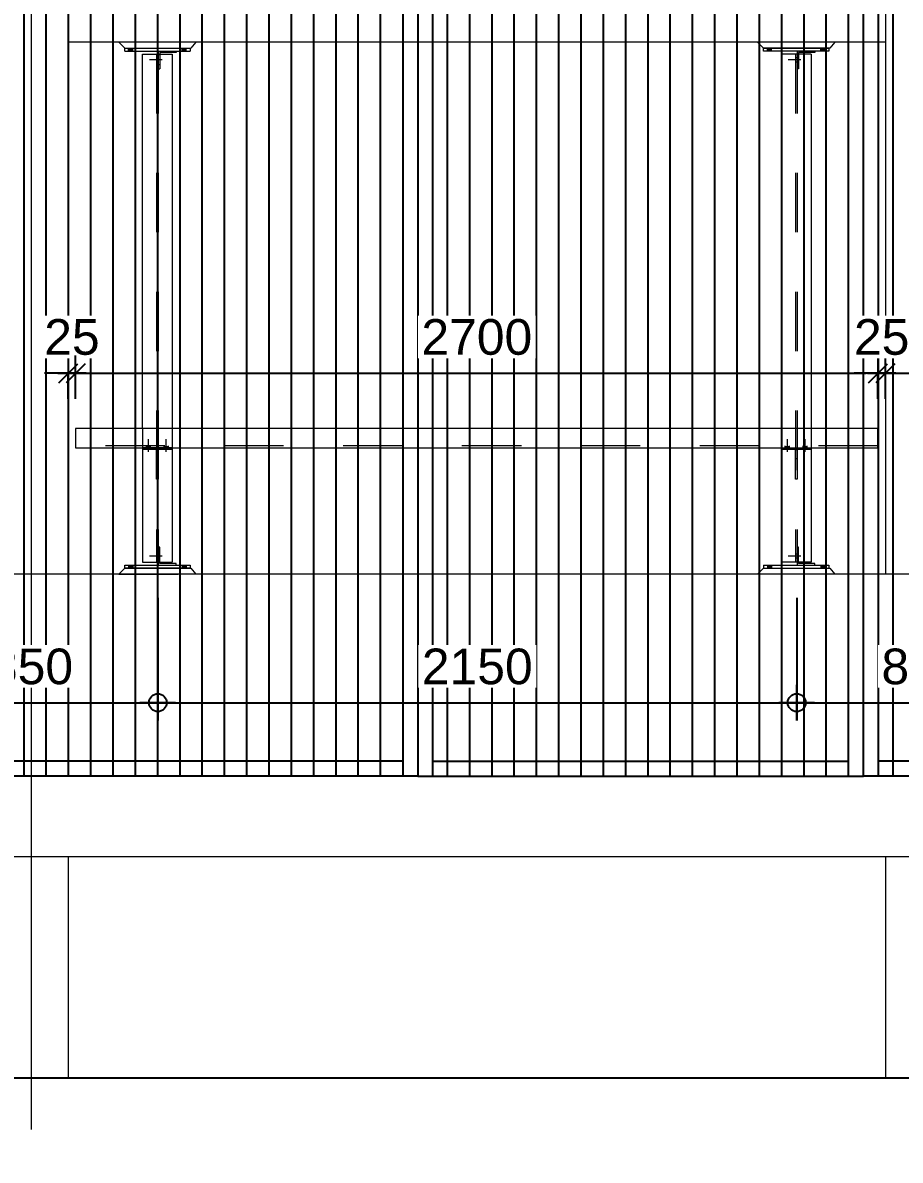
# Model space of a CAD drawing. Header units: millimetres. Extents: x 663313 to 1226001, y 1431724 to 1620898.
# Drawn here: x 663583.725 to 663586.678, y 1524733.905 to 1524737.733 of the extents above; entities that cross this region are included whole.
import ezdxf

# ---------------------------------------------------------------- set-up
doc = ezdxf.new("R2010")
doc.units = ezdxf.units.MM
for name, pattern in [('Grid Line', [22.225, 12.7, -3.175, 3.175, -3.175]), ('XKITLINE00', [0]), ('XKITLINE02', [4, 2, -2])]:
    doc.linetypes.add(name, pattern=pattern)
doc.layers.get('Defpoints').update_dxf_attribs({"color": 140})
doc.layers.add('000 - 0_HIDE_OBJ_FRAMING_DEF_SUB', color=1, linetype='Continuous', plot=False)
for name, color, linetype in [('000 - D I M', 1, 'Continuous'), ('DIM', 1, 'Continuous'), ('VPORT', 250, 'Continuous')]:
    doc.layers.add(name, color=color, linetype=linetype)
for name, color, linetype, lineweight in [('A-GENM', 29, 'Continuous', 9), ('Bolt', 7, 'Continuous', 0), ('Part', 2, 'Continuous', 0), ('S-GRID', 1, 'Continuous', 9)]:
    doc.layers.add(name, color=color, linetype=linetype, lineweight=lineweight)
doc.styles.add('Arial', font='arial.ttf')
doc.dimstyles.new('Dim - 40 - Cen', dxfattribs={"dimscale": 0.04, "dimtxt": 3, "dimasz": 1, "dimexe": 0, "dimexo": 2.5, "dimgap": 1.5, "dimtad": 1, "dimdec": 0, "dimlfac": 1000, "dimzin": 1, "dimdsep": 46, "dimtxsty": 'Arial', "dimblk": 'CEN1', "dimcen": 0.09, "dimclrd": 1, "dimclre": 49, "dimclrt": 3, "dimadec": 0, "dimazin": 0, "dimtfac": 1, "dimtdec": 0, "dimtix": 1, "dimtofl": 0, "dimtmove": 2, "dimatfit": 3, "dimfxl": 1, "dimtfill": 1, "dimtfillclr": 256, "dimtolj": 1, "dimtzin": 0, "dimarcsym": 0})
doc.dimstyles.new('Dim - 40 - End', dxfattribs={"dimscale": 0.04, "dimtxt": 3, "dimasz": 1, "dimexe": 0, "dimexo": 2.5, "dimgap": 1.5, "dimtad": 1, "dimdec": 0, "dimlfac": 1000, "dimzin": 1, "dimdsep": 46, "dimtxsty": 'Arial', "dimblk": 'END', "dimcen": 0.09, "dimclrd": 1, "dimclre": 49, "dimclrt": 3, "dimadec": 0, "dimazin": 0, "dimtfac": 1, "dimtdec": 0, "dimtix": 1, "dimtofl": 0, "dimtmove": 2, "dimatfit": 3, "dimfxl": 1, "dimtfill": 1, "dimtfillclr": 256, "dimtolj": 1, "dimtzin": 0, "dimarcsym": 0})

# ---------------------------------------------------------------- blocks, each defined once
blk = doc.blocks.new('*A2523568')
at = {"layer": 'Part', "linetype": 'XKITLINE00', "lineweight": 0}
for p, q in [((350.729499, 90.984542), (350.729499, 90.334542)), ((377.729499, 90.984542), (350.729499, 90.984542)), ((377.729499, 90.334542), (377.729499, 90.984542)), ((350.729499, 90.334542), (377.729499, 90.334542))]:
    blk.add_line(p, q, dxfattribs=at)
at = {"layer": 'Part', "linetype": 'XKITLINE02', "lineweight": 0}
blk.add_line((377.729499, 90.394542), (350.729499, 90.394542), dxfattribs=at)
blk = doc.blocks.new('*A2524569')
at = {"layer": 'Part', "linetype": 'XKITLINE00', "lineweight": 0}
for p, q in [((352.979501, 90.984542), (352.979501, 103.584542)), ((352.979501, 103.584542), (353.979501, 103.584542)), ((353.979501, 103.584542), (353.979501, 90.984542)), ((352.979501, 90.274542), (352.979501, 86.484542)), ((353.979501, 90.274542), (353.979501, 86.484542)), ((352.979501, 86.484542), (353.979501, 86.484542))]:
    blk.add_line(p, q, dxfattribs=at)
at = {"layer": 'Part', "linetype": 'XKITLINE02', "lineweight": 0}
for p, q in [((353.449501, 103.584542), (353.449501, 86.484542)), ((353.509501, 103.584542), (353.509501, 86.484542)), ((352.979501, 90.984542), (352.979501, 90.274542)), ((353.979501, 90.984542), (353.979501, 90.274542))]:
    blk.add_line(p, q, dxfattribs=at)
blk = doc.blocks.new('*A2525570')
at = {"layer": 'Part', "linetype": 'XKITLINE00', "lineweight": 0}
for p, q in [((374.479501, 103.584542), (374.479501, 90.984542)), ((375.479501, 103.584542), (374.479501, 103.584542)), ((375.479501, 103.584542), (375.479501, 90.984542)), ((374.479501, 90.274542), (374.479501, 86.484542)), ((375.479501, 90.274542), (375.479501, 86.484542)), ((375.479501, 86.484542), (374.479501, 86.484542))]:
    blk.add_line(p, q, dxfattribs=at)
at = {"layer": 'Part', "linetype": 'XKITLINE02', "lineweight": 0}
for p, q in [((374.949501, 103.584542), (374.949501, 86.484542)), ((375.009501, 103.584542), (375.009501, 86.484542)), ((374.479501, 90.984542), (374.479501, 90.274542)), ((375.479501, 90.984542), (375.479501, 90.274542))]:
    blk.add_line(p, q, dxfattribs=at)
blk = doc.blocks.new('*A2937734')
at = {"layer": 'Bolt'}
for points in [[(352.65, 86.385), (352.65, 86.285), (352.51, 86.285), (352.51, 86.385)], [(354.45, 86.385), (354.45, 86.285), (354.31, 86.285), (354.31, 86.385)]]:
    blk.add_hatch(color=256, dxfattribs=at).paths.add_polyline_path(points, flags=17)
at = {"layer": 'Bolt', "linetype": 'XKITLINE00', "lineweight": 0}
for p, q in [((352.51, 86.385), (352.51, 86.285)), ((352.58, 86.385), (352.58, 86.285)), ((352.65, 86.385), (352.65, 86.285)), ((354.31, 86.385), (354.31, 86.285)), ((354.38, 86.385), (354.38, 86.285)), ((354.45, 86.385), (354.45, 86.285))]:
    blk.add_line(p, q, dxfattribs=at)
blk = doc.blocks.new('*A2938735')
at = {"layer": 'Bolt', "linetype": 'XKITLINE02', "lineweight": 0}
for p, q in [((353.638701, 86.684542), (353.209501, 86.684542)), ((353.509501, 86.754542), (353.449501, 86.754542)), ((353.509501, 86.614542), (353.449501, 86.614542)), ((353.559501, 86.854542), (353.509501, 86.854542)), ((353.559501, 86.514542), (353.509501, 86.514542))]:
    blk.add_line(p, q, dxfattribs=at)
blk = doc.blocks.new('*A2939736')
at = {"layer": 'Part', "linetype": 'XKITLINE00', "lineweight": 0}
for p, q in [((352.179501, 86.084542), (352.379501, 86.284542)), ((352.379501, 86.284542), (354.609501, 86.284542)), ((354.609501, 86.284542), (354.779501, 86.084542))]:
    blk.add_line(p, q, dxfattribs=at)
at = {"layer": 'Part', "linetype": 'XKITLINE02', "lineweight": 0}
blk.add_line((352.179501, 86.084542), (354.779501, 86.084542), dxfattribs=at)
blk = doc.blocks.new('*A2940737')
at = {"layer": 'Part', "linetype": 'XKITLINE02', "lineweight": 0}
for p, q in [((353.559501, 86.984542), (353.509501, 86.984542)), ((353.509501, 86.984542), (353.509501, 86.484542)), ((353.559501, 86.484542), (353.559501, 86.984542)), ((353.509501, 86.384542), (354.109501, 86.384542))]:
    blk.add_line(p, q, dxfattribs=at)
at = {"layer": 'Part', "linetype": 'XKITLINE00', "lineweight": 0}
for p, q in [((353.509501, 86.484542), (353.509501, 86.384542)), ((353.559501, 86.434542), (353.559501, 86.484542)), ((354.109501, 86.434542), (353.559501, 86.434542)), ((354.109501, 86.384542), (354.109501, 86.434542))]:
    blk.add_line(p, q, dxfattribs=at)
blk = doc.blocks.new('*A2941738')
at = {"layer": 'Part', "linetype": 'XKITLINE00', "lineweight": 0}
for p, q in [((352.379501, 86.384542), (354.579501, 86.384542)), ((352.379501, 86.284542), (352.379501, 86.384542)), ((354.579501, 86.284542), (352.379501, 86.284542)), ((354.579501, 86.384542), (354.579501, 86.284542))]:
    blk.add_line(p, q, dxfattribs=at)
blk = doc.blocks.new('*A2950747')
at = {"layer": 'Part', "linetype": 'XKITLINE00', "lineweight": 0}
for p, q in [((353.449501, 90.274542), (353.509501, 90.274542)), ((353.449501, 89.274542), (353.449501, 90.274542)), ((353.449501, 89.974542), (353.509501, 89.974542)), ((353.509501, 90.274542), (353.509501, 89.274542)), ((353.509501, 89.274542), (353.449501, 89.274542))]:
    blk.add_line(p, q, dxfattribs=at)
blk = doc.blocks.new('*A2951748')
at = {"layer": 'Part', "linetype": 'XKITLINE00', "lineweight": 0}
for p, q in [((352.979501, 90.334542), (352.979501, 90.274542)), ((353.979501, 90.274542), (352.979501, 90.274542)), ((353.979501, 90.334542), (353.979501, 90.274542))]:
    blk.add_line(p, q, dxfattribs=at)
at = {"layer": 'Part', "linetype": 'XKITLINE02', "lineweight": 0}
blk.add_line((353.979501, 90.334542), (352.979501, 90.334542), dxfattribs=at)
blk = doc.blocks.new('*A2952749')
at = {"layer": 'Bolt'}
for points in [[(353.11, 90.335), (353.11, 90.395), (353.25, 90.395), (353.25, 90.335)], [(353.71, 90.335), (353.71, 90.395), (353.85, 90.395), (353.85, 90.335)], [(353.11, 90.275), (353.11, 90.335), (353.25, 90.335), (353.25, 90.275)], [(353.71, 90.275), (353.71, 90.335), (353.85, 90.335), (353.85, 90.275)]]:
    blk.add_hatch(color=256, dxfattribs=at).paths.add_polyline_path(points, flags=17)
at = {"layer": 'Bolt', "linetype": 'XKITLINE00', "lineweight": 0}
for p, q in [((353.11, 90.335), (353.11, 90.395)), ((353.18, 90.195), (353.18, 90.625)), ((353.25, 90.335), (353.25, 90.395)), ((353.71, 90.335), (353.71, 90.395)), ((353.78, 90.195), (353.78, 90.625)), ((353.85, 90.335), (353.85, 90.395)), ((353.11, 90.275), (353.11, 90.335)), ((353.25, 90.275), (353.25, 90.335)), ((353.71, 90.275), (353.71, 90.335)), ((353.85, 90.275), (353.85, 90.335))]:
    blk.add_line(p, q, dxfattribs=at)
blk = doc.blocks.new('*A3085831')
at = {"layer": 'Bolt'}
for points in [[(352.65, 103.785), (352.65, 103.685), (352.51, 103.685), (352.51, 103.785)], [(354.45, 103.785), (354.45, 103.685), (354.31, 103.685), (354.31, 103.785)]]:
    blk.add_hatch(color=256, dxfattribs=at).paths.add_polyline_path(points, flags=17)
at = {"layer": 'Bolt', "linetype": 'XKITLINE00', "lineweight": 0}
for p, q in [((352.51, 103.685), (352.51, 103.785)), ((352.58, 103.685), (352.58, 103.785)), ((352.65, 103.685), (352.65, 103.785)), ((354.31, 103.685), (354.31, 103.785)), ((354.38, 103.685), (354.38, 103.785)), ((354.45, 103.685), (354.45, 103.785))]:
    blk.add_line(p, q, dxfattribs=at)
blk = doc.blocks.new('*A3086832')
at = {"layer": 'Bolt', "linetype": 'XKITLINE02', "lineweight": 0}
for p, q in [((353.638701, 103.384542), (353.209501, 103.384542)), ((353.509501, 103.454542), (353.449501, 103.454542)), ((353.559501, 103.554542), (353.509501, 103.554542)), ((353.509501, 103.314542), (353.449501, 103.314542)), ((353.559501, 103.214542), (353.509501, 103.214542))]:
    blk.add_line(p, q, dxfattribs=at)
blk = doc.blocks.new('*A3087833')
at = {"layer": 'Part', "linetype": 'XKITLINE00', "lineweight": 0}
for p, q in [((353.509501, 103.684542), (353.509501, 103.584542)), ((354.109501, 103.634542), (353.559501, 103.634542)), ((353.559501, 103.634542), (353.559501, 103.584542)), ((354.109501, 103.684542), (354.109501, 103.634542))]:
    blk.add_line(p, q, dxfattribs=at)
at = {"layer": 'Part', "linetype": 'XKITLINE02', "lineweight": 0}
for p, q in [((353.509501, 103.684542), (354.109501, 103.684542)), ((353.509501, 103.584542), (353.509501, 103.084542)), ((353.559501, 103.584542), (353.559501, 103.084542)), ((353.509501, 103.084542), (353.559501, 103.084542))]:
    blk.add_line(p, q, dxfattribs=at)
blk = doc.blocks.new('*A3088834')
at = {"layer": 'Part', "linetype": 'XKITLINE00', "lineweight": 0}
for p, q in [((352.179501, 103.984542), (352.379501, 103.784542)), ((352.379501, 103.784542), (354.609501, 103.784542)), ((354.779501, 103.984542), (354.609501, 103.784542))]:
    blk.add_line(p, q, dxfattribs=at)
at = {"layer": 'Part', "linetype": 'XKITLINE02', "lineweight": 0}
blk.add_line((354.779501, 103.984542), (352.179501, 103.984542), dxfattribs=at)
blk = doc.blocks.new('*A3089835')
at = {"layer": 'Part', "linetype": 'XKITLINE00', "lineweight": 0}
for p, q in [((352.379501, 103.684542), (352.379501, 103.784542)), ((352.379501, 103.784542), (354.579501, 103.784542)), ((354.579501, 103.784542), (354.579501, 103.684542)), ((352.379501, 103.684542), (354.579501, 103.684542))]:
    blk.add_line(p, q, dxfattribs=at)
blk = doc.blocks.new('*A3138862')
at = {"layer": 'Bolt'}
for points in [[(374.15, 86.385), (374.15, 86.285), (374.01, 86.285), (374.01, 86.385)], [(375.95, 86.385), (375.95, 86.285), (375.81, 86.285), (375.81, 86.385)]]:
    blk.add_hatch(color=256, dxfattribs=at).paths.add_polyline_path(points, flags=17)
at = {"layer": 'Bolt', "linetype": 'XKITLINE00', "lineweight": 0}
for p, q in [((374.01, 86.385), (374.01, 86.285)), ((374.08, 86.385), (374.08, 86.285)), ((374.15, 86.385), (374.15, 86.285)), ((375.81, 86.385), (375.81, 86.285)), ((375.88, 86.385), (375.88, 86.285)), ((375.95, 86.385), (375.95, 86.285))]:
    blk.add_line(p, q, dxfattribs=at)
blk = doc.blocks.new('*A3139863')
at = {"layer": 'Bolt', "linetype": 'XKITLINE02', "lineweight": 0}
for p, q in [((375.138701, 86.684542), (374.709501, 86.684542)), ((375.009501, 86.754542), (374.949501, 86.754542)), ((375.009501, 86.614542), (374.949501, 86.614542)), ((375.059501, 86.854542), (375.009501, 86.854542)), ((375.059501, 86.514542), (375.009501, 86.514542))]:
    blk.add_line(p, q, dxfattribs=at)
blk = doc.blocks.new('*A3140864')
at = {"layer": 'Part', "linetype": 'XKITLINE00', "lineweight": 0}
for p, q in [((373.679501, 86.084542), (373.879501, 86.284542)), ((373.879501, 86.284542), (376.109501, 86.284542)), ((376.109501, 86.284542), (376.279501, 86.084542))]:
    blk.add_line(p, q, dxfattribs=at)
at = {"layer": 'Part', "linetype": 'XKITLINE02', "lineweight": 0}
blk.add_line((376.279501, 86.084542), (373.679501, 86.084542), dxfattribs=at)
blk = doc.blocks.new('*A3141865')
at = {"layer": 'Part', "linetype": 'XKITLINE02', "lineweight": 0}
for p, q in [((375.059501, 86.984542), (375.009501, 86.984542)), ((375.009501, 86.984542), (375.009501, 86.484542)), ((375.059501, 86.484542), (375.059501, 86.984542)), ((375.009501, 86.384542), (375.609501, 86.384542))]:
    blk.add_line(p, q, dxfattribs=at)
at = {"layer": 'Part', "linetype": 'XKITLINE00', "lineweight": 0}
for p, q in [((375.009501, 86.484542), (375.009501, 86.384542)), ((375.059501, 86.484542), (375.059501, 86.434542)), ((375.609501, 86.434542), (375.059501, 86.434542)), ((375.609501, 86.384542), (375.609501, 86.434542))]:
    blk.add_line(p, q, dxfattribs=at)
blk = doc.blocks.new('*A3142866')
at = {"layer": 'Part', "linetype": 'XKITLINE00', "lineweight": 0}
for p, q in [((373.879501, 86.384542), (376.079501, 86.384542)), ((373.879501, 86.384542), (373.879501, 86.284542)), ((373.879501, 86.284542), (376.079501, 86.284542)), ((376.079501, 86.384542), (376.079501, 86.284542))]:
    blk.add_line(p, q, dxfattribs=at)
blk = doc.blocks.new('*A3149873')
at = {"layer": 'Part', "linetype": 'XKITLINE00', "lineweight": 0}
for p, q in [((374.949501, 89.274542), (374.949501, 90.274542)), ((374.949501, 90.274542), (375.009501, 90.274542)), ((374.949501, 89.974542), (375.009501, 89.974542)), ((375.009501, 90.274542), (375.009501, 89.274542)), ((375.009501, 89.274542), (374.949501, 89.274542))]:
    blk.add_line(p, q, dxfattribs=at)
blk = doc.blocks.new('*A3150874')
at = {"layer": 'Part', "linetype": 'XKITLINE00', "lineweight": 0}
for p, q in [((374.479501, 90.274542), (374.479501, 90.334542)), ((375.479501, 90.274542), (374.479501, 90.274542)), ((375.479501, 90.334542), (375.479501, 90.274542))]:
    blk.add_line(p, q, dxfattribs=at)
at = {"layer": 'Part', "linetype": 'XKITLINE02', "lineweight": 0}
blk.add_line((374.479501, 90.334542), (375.479501, 90.334542), dxfattribs=at)
blk = doc.blocks.new('*A3151875')
at = {"layer": 'Bolt'}
for points in [[(374.61, 90.335), (374.61, 90.395), (374.75, 90.395), (374.75, 90.335)], [(375.21, 90.335), (375.21, 90.395), (375.35, 90.395), (375.35, 90.335)], [(374.61, 90.275), (374.61, 90.335), (374.75, 90.335), (374.75, 90.275)], [(375.21, 90.275), (375.21, 90.335), (375.35, 90.335), (375.35, 90.275)]]:
    blk.add_hatch(color=256, dxfattribs=at).paths.add_polyline_path(points, flags=17)
at = {"layer": 'Bolt', "linetype": 'XKITLINE00', "lineweight": 0}
for p, q in [((374.61, 90.335), (374.61, 90.395)), ((374.68, 90.195), (374.68, 90.625)), ((374.75, 90.335), (374.75, 90.395)), ((375.21, 90.335), (375.21, 90.395)), ((375.28, 90.195), (375.28, 90.625)), ((375.35, 90.335), (375.35, 90.395)), ((374.61, 90.275), (374.61, 90.335)), ((374.75, 90.275), (374.75, 90.335)), ((375.21, 90.275), (375.21, 90.335)), ((375.35, 90.275), (375.35, 90.335))]:
    blk.add_line(p, q, dxfattribs=at)
blk = doc.blocks.new('*A3177898')
at = {"layer": 'Bolt'}
for points in [[(374.15, 103.785), (374.15, 103.685), (374.01, 103.685), (374.01, 103.785)], [(375.95, 103.785), (375.95, 103.685), (375.81, 103.685), (375.81, 103.785)]]:
    blk.add_hatch(color=256, dxfattribs=at).paths.add_polyline_path(points, flags=17)
at = {"layer": 'Bolt', "linetype": 'XKITLINE00', "lineweight": 0}
for p, q in [((374.01, 103.685), (374.01, 103.785)), ((374.08, 103.685), (374.08, 103.785)), ((374.15, 103.685), (374.15, 103.785)), ((375.81, 103.685), (375.81, 103.785)), ((375.88, 103.685), (375.88, 103.785)), ((375.95, 103.685), (375.95, 103.785))]:
    blk.add_line(p, q, dxfattribs=at)
blk = doc.blocks.new('*A3178899')
at = {"layer": 'Bolt', "linetype": 'XKITLINE02', "lineweight": 0}
for p, q in [((375.138701, 103.384542), (374.709501, 103.384542)), ((375.009501, 103.454542), (374.949501, 103.454542)), ((375.059501, 103.554542), (375.009501, 103.554542)), ((375.009501, 103.314542), (374.949501, 103.314542)), ((375.059501, 103.214542), (375.009501, 103.214542))]:
    blk.add_line(p, q, dxfattribs=at)
blk = doc.blocks.new('*A3179900')
at = {"layer": 'Part', "linetype": 'XKITLINE00', "lineweight": 0}
for p, q in [((375.009501, 103.684542), (375.009501, 103.584542)), ((375.059501, 103.634542), (375.059501, 103.584542)), ((375.609501, 103.634542), (375.059501, 103.634542)), ((375.609501, 103.684542), (375.609501, 103.634542))]:
    blk.add_line(p, q, dxfattribs=at)
at = {"layer": 'Part', "linetype": 'XKITLINE02', "lineweight": 0}
for p, q in [((375.609501, 103.684542), (375.009501, 103.684542)), ((375.009501, 103.584542), (375.009501, 103.084542)), ((375.059501, 103.584542), (375.059501, 103.084542)), ((375.059501, 103.084542), (375.009501, 103.084542))]:
    blk.add_line(p, q, dxfattribs=at)
blk = doc.blocks.new('*A3180901')
at = {"layer": 'Part', "linetype": 'XKITLINE00', "lineweight": 0}
for p, q in [((373.679501, 103.984542), (373.879501, 103.784542)), ((376.109501, 103.784542), (373.879501, 103.784542)), ((376.279501, 103.984542), (376.109501, 103.784542))]:
    blk.add_line(p, q, dxfattribs=at)
at = {"layer": 'Part', "linetype": 'XKITLINE02', "lineweight": 0}
blk.add_line((376.279501, 103.984542), (373.679501, 103.984542), dxfattribs=at)
blk = doc.blocks.new('*A3181902')
at = {"layer": 'Part', "linetype": 'XKITLINE00', "lineweight": 0}
for p, q in [((373.879501, 103.684542), (373.879501, 103.784542)), ((373.879501, 103.784542), (376.079501, 103.784542)), ((376.079501, 103.784542), (376.079501, 103.684542)), ((376.079501, 103.684542), (373.879501, 103.684542))]:
    blk.add_line(p, q, dxfattribs=at)
blk = doc.blocks.new('GM_Louver Grill Vertical Z1 - Z Profile-V256-ENT 4 ELE-2 sheet')
at = {"layer": '000 - 0_HIDE_OBJ_FRAMING_DEF_SUB'}
blk.add_line((-142238.2, 105670), (-142238.2, 110050), dxfattribs=at)
blk = doc.blocks.new('5')
at = {"layer": '000 - 0_HIDE_OBJ_FRAMING_DEF_SUB'}
for p, q in [((1857226.1, 110050), (1857226.1, 105670)), ((1857326.1, 110050), (1857326.1, 105670)), ((1858726.1, 105670), (1858726.1, 110050)), ((1858826.1, 105670), (1858826.1, 110050)), ((1857226.1, 105720), (1855826.1, 105720)), ((1857326.1, 105720), (1858726.1, 105720)), ((1860226.1, 105720), (1858826.1, 105720))]:
    blk.add_line(p, q, dxfattribs=at)
for points in [[(1855776.1, 110050), (1857276.1, 110050), (1857276.1, 105670), (1855776.1, 105670)], [(1858776.1, 110050), (1857276.1, 110050), (1857276.1, 105670), (1858776.1, 105670)], [(1858776.1, 110050), (1860276.1, 110050), (1860276.1, 105670), (1858776.1, 105670)]]:
    blk.add_lwpolyline(points, close=True, dxfattribs=at)
at = {"layer": 'A-GENM'}
for p in [(1998189.3, 0), (1998264.3, 0), (1998339.3, 0), (1998414.3, 0), (1998489.3, 0), (1998564.3, 0), (1998639.3, 0), (1998714.3, 0), (1998789.3, 0), (1998864.3, 0), (1998939.3, 0), (1999014.3, 0), (1999089.3, 0), (1999164.3, 0), (1999239.3, 0), (1999314.3, 0), (1999389.3, 0), (1999614.3, 0), (1999689.3, 0), (1999764.3, 0), (1999839.3, 0), (1999914.3, 0), (1999989.3, 0), (2000064.3, 0), (2000139.3, 0), (2000214.3, 0), (2000289.3, 0), (2000364.3, 0), (2000439.3, 0), (2000514.3, 0), (2000589.3, 0), (2000664.3, 0), (2000739.3, 0), (2000814.3, 0), (2000889.3, 0), (2001114.3, 0)]:
    blk.add_blockref('GM_Louver Grill Vertical Z1 - Z Profile-V256-ENT 4 ELE-2 sheet', p, dxfattribs=at)
blk = doc.blocks.new('CEN1')
at = {"color": 1}
for p, q in [((0, 1.5), (0, -1.5)), ((1.5, 0), (-1.5, 0))]:
    blk.add_line(p, q, dxfattribs=at)
at = {"color": 3}
blk.add_circle((0, 0), 0.75, dxfattribs=at)
blk = doc.blocks.new('*D4161')
at = {"layer": '000 - D I M', "color": 49, "lineweight": -2, "transparency": 16777216}
for p, q in [((663583.33, 1524735.7981), (663583.33, 1524735.4452)), ((663584.18, 1524735.7981), (663584.18, 1524735.4452))]:
    blk.add_line(p, q, dxfattribs=at)
at = {"layer": '000 - D I M', "color": 1, "lineweight": -2, "transparency": 16777216}
blk.add_line((663583.37, 1524735.4452), (663584.14, 1524735.4452), dxfattribs=at)
at = {"layer": 'Defpoints', "color": 0, "transparency": 16777216}
for p in [(663583.33, 1524735.8981), (663584.18, 1524735.8981), (663584.18, 1524735.4452)]:
    blk.add_point(p, dxfattribs=at)
at = {"layer": '000 - D I M', "color": 1, "lineweight": -2, "transparency": 16777216, "xscale": 0.04, "yscale": 0.04, "zscale": 0.04, "rotation": 180}
blk.add_blockref('CEN1', (663583.33, 1524735.4452), dxfattribs=at)
at = {"layer": '000 - D I M', "color": 1, "lineweight": -2, "transparency": 16777216, "xscale": 0.04, "yscale": 0.04, "zscale": 0.04}
blk.add_blockref('CEN1', (663584.18, 1524735.4452), dxfattribs=at)
at = {"layer": '000 - D I M', "color": 3, "transparency": 16777216, "insert": (663583.755, 1524735.5664), "char_height": 0.12, "attachment_point": 5, "style": 'Arial', "bg_fill": 3, "box_fill_scale": 1.1, "bg_fill_color": 256, "bg_fill_true_color": 13158600, "bg_fill_transparency": 0}
blk.add_mtext('\\A1;850', dxfattribs=at)
blk = doc.blocks.new('*D4162')
at = {"layer": '000 - D I M', "color": 49, "lineweight": -2, "transparency": 16777216}
for p, q in [((663584.18, 1524735.7981), (663584.18, 1524735.4452)), ((663586.33, 1524735.7981), (663586.33, 1524735.4452))]:
    blk.add_line(p, q, dxfattribs=at)
at = {"layer": '000 - D I M', "color": 1, "lineweight": -2, "transparency": 16777216}
blk.add_line((663584.22, 1524735.4452), (663586.29, 1524735.4452), dxfattribs=at)
at = {"layer": 'Defpoints', "color": 0, "transparency": 16777216}
for p in [(663584.18, 1524735.8981), (663586.33, 1524735.8981), (663586.33, 1524735.4452)]:
    blk.add_point(p, dxfattribs=at)
at = {"layer": '000 - D I M', "color": 1, "lineweight": -2, "transparency": 16777216, "xscale": 0.04, "yscale": 0.04, "zscale": 0.04, "rotation": 180}
blk.add_blockref('CEN1', (663584.18, 1524735.4452), dxfattribs=at)
at = {"layer": '000 - D I M', "color": 1, "lineweight": -2, "transparency": 16777216, "xscale": 0.04, "yscale": 0.04, "zscale": 0.04}
blk.add_blockref('CEN1', (663586.33, 1524735.4452), dxfattribs=at)
at = {"layer": '000 - D I M', "color": 3, "transparency": 16777216, "insert": (663585.255, 1524735.5664), "char_height": 0.12, "attachment_point": 5, "style": 'Arial', "bg_fill": 3, "box_fill_scale": 1.1, "bg_fill_color": 256, "bg_fill_true_color": 13158600, "bg_fill_transparency": 0}
blk.add_mtext('\\A1;2150', dxfattribs=at)
blk = doc.blocks.new('*D4163')
at = {"layer": '000 - D I M', "color": 49, "lineweight": -2, "transparency": 16777216}
for p, q in [((663586.33, 1524735.7981), (663586.33, 1524735.4452)), ((663587.18, 1524735.7981), (663587.18, 1524735.4452))]:
    blk.add_line(p, q, dxfattribs=at)
at = {"layer": '000 - D I M', "color": 1, "lineweight": -2, "transparency": 16777216}
blk.add_line((663586.37, 1524735.4452), (663587.14, 1524735.4452), dxfattribs=at)
at = {"layer": 'Defpoints', "color": 0, "transparency": 16777216}
for p in [(663586.33, 1524735.8981), (663587.18, 1524735.8981), (663587.18, 1524735.4452)]:
    blk.add_point(p, dxfattribs=at)
at = {"layer": '000 - D I M', "color": 1, "lineweight": -2, "transparency": 16777216, "xscale": 0.04, "yscale": 0.04, "zscale": 0.04, "rotation": 180}
blk.add_blockref('CEN1', (663586.33, 1524735.4452), dxfattribs=at)
at = {"layer": '000 - D I M', "color": 1, "lineweight": -2, "transparency": 16777216, "xscale": 0.04, "yscale": 0.04, "zscale": 0.04}
blk.add_blockref('CEN1', (663587.18, 1524735.4452), dxfattribs=at)
at = {"layer": '000 - D I M', "color": 3, "transparency": 16777216, "insert": (663586.755, 1524735.5664), "char_height": 0.12, "attachment_point": 5, "style": 'Arial', "bg_fill": 3, "box_fill_scale": 1.1, "bg_fill_color": 256, "bg_fill_true_color": 13158600, "bg_fill_transparency": 0}
blk.add_mtext('\\A1;850', dxfattribs=at)
blk = doc.blocks.new('END')
at = {"color": 1}
for p, q in [((0, 1.5), (0, -1.5)), ((1.5, 0), (-1.5, 0))]:
    blk.add_line(p, q, dxfattribs=at)
at = {"color": 3}
blk.add_line((-0.795, -0.795), (0.795, 0.795), dxfattribs=at)
blk = doc.blocks.new('*D4033')
at = {"layer": '000 - D I M', "color": 1, "lineweight": -2, "transparency": 16777216}
for p, q in [((663583.8385, 1524736.5538), (663583.7985, 1524736.5538)), ((663583.9435, 1524736.5538), (663583.9835, 1524736.5538))]:
    blk.add_line(p, q, dxfattribs=at)
at = {"layer": '000 - D I M', "color": 49, "lineweight": -2, "transparency": 16777216}
for p, q in [((663583.8785, 1524736.4681), (663583.8785, 1524736.5538)), ((663583.9035, 1524736.4681), (663583.9035, 1524736.5538))]:
    blk.add_line(p, q, dxfattribs=at)
at = {"layer": 'Defpoints', "color": 0, "transparency": 16777216}
for p in [(663583.8785, 1524736.5538), (663583.8785, 1524736.3681), (663583.9035, 1524736.3681)]:
    blk.add_point(p, dxfattribs=at)
at = {"layer": '000 - D I M', "color": 1, "lineweight": -2, "transparency": 16777216, "xscale": 0.04, "yscale": 0.04, "zscale": 0.04}
blk.add_blockref('END', (663583.8785, 1524736.5538), dxfattribs=at)
at = {"layer": '000 - D I M', "color": 1, "lineweight": -2, "transparency": 16777216, "xscale": 0.04, "yscale": 0.04, "zscale": 0.04, "rotation": 180}
blk.add_blockref('END', (663583.9035, 1524736.5538), dxfattribs=at)
at = {"layer": '000 - D I M', "color": 3, "transparency": 16777216, "insert": (663583.891, 1524736.6751), "char_height": 0.12, "attachment_point": 5, "style": 'Arial', "bg_fill": 3, "box_fill_scale": 1.1, "bg_fill_color": 256, "bg_fill_true_color": 13158600, "bg_fill_transparency": 0}
blk.add_mtext('\\A1;25', dxfattribs=at)
blk = doc.blocks.new('*D4034')
at = {"layer": '000 - D I M', "color": 49, "lineweight": -2, "transparency": 16777216}
for p, q in [((663583.9035, 1524736.4681), (663583.9035, 1524736.5538)), ((663586.6035, 1524736.4681), (663586.6035, 1524736.5538))]:
    blk.add_line(p, q, dxfattribs=at)
at = {"layer": '000 - D I M', "color": 1, "lineweight": -2, "transparency": 16777216}
blk.add_line((663583.9435, 1524736.5538), (663586.5635, 1524736.5538), dxfattribs=at)
at = {"layer": 'Defpoints', "color": 0, "transparency": 16777216}
for p in [(663586.6035, 1524736.5538), (663583.9035, 1524736.3681), (663586.6035, 1524736.3681)]:
    blk.add_point(p, dxfattribs=at)
at = {"layer": '000 - D I M', "color": 1, "lineweight": -2, "transparency": 16777216, "xscale": 0.04, "yscale": 0.04, "zscale": 0.04, "rotation": 180}
blk.add_blockref('END', (663583.9035, 1524736.5538), dxfattribs=at)
at = {"layer": '000 - D I M', "color": 1, "lineweight": -2, "transparency": 16777216, "xscale": 0.04, "yscale": 0.04, "zscale": 0.04}
blk.add_blockref('END', (663586.6035, 1524736.5538), dxfattribs=at)
at = {"layer": '000 - D I M', "color": 3, "transparency": 16777216, "insert": (663585.2535, 1524736.6751), "char_height": 0.12, "attachment_point": 5, "style": 'Arial', "bg_fill": 3, "box_fill_scale": 1.1, "bg_fill_color": 256, "bg_fill_true_color": 13158600, "bg_fill_transparency": 0}
blk.add_mtext('\\A1;2700', dxfattribs=at)
blk = doc.blocks.new('*D4035')
at = {"layer": '000 - D I M', "color": 1, "lineweight": -2, "transparency": 16777216}
for p, q in [((663586.5635, 1524736.5538), (663586.5235, 1524736.5538)), ((663586.6685, 1524736.5538), (663586.7085, 1524736.5538))]:
    blk.add_line(p, q, dxfattribs=at)
at = {"layer": '000 - D I M', "color": 49, "lineweight": -2, "transparency": 16777216}
for p, q in [((663586.6035, 1524736.4681), (663586.6035, 1524736.5538)), ((663586.6285, 1524736.4681), (663586.6285, 1524736.5538))]:
    blk.add_line(p, q, dxfattribs=at)
at = {"layer": 'Defpoints', "color": 0, "transparency": 16777216}
for p in [(663586.6285, 1524736.5538), (663586.6035, 1524736.3681), (663586.6285, 1524736.3681)]:
    blk.add_point(p, dxfattribs=at)
at = {"layer": '000 - D I M', "color": 1, "lineweight": -2, "transparency": 16777216, "xscale": 0.04, "yscale": 0.04, "zscale": 0.04}
blk.add_blockref('END', (663586.6035, 1524736.5538), dxfattribs=at)
at = {"layer": '000 - D I M', "color": 1, "lineweight": -2, "transparency": 16777216, "xscale": 0.04, "yscale": 0.04, "zscale": 0.04, "rotation": 180}
blk.add_blockref('END', (663586.6285, 1524736.5538), dxfattribs=at)
at = {"layer": '000 - D I M', "color": 3, "transparency": 16777216, "insert": (663586.616, 1524736.6751), "char_height": 0.12, "attachment_point": 5, "style": 'Arial', "bg_fill": 3, "box_fill_scale": 1.1, "bg_fill_color": 256, "bg_fill_true_color": 13158600, "bg_fill_transparency": 0}
blk.add_mtext('\\A1;25', dxfattribs=at)

msp = doc.modelspace()

# ---------------------------------------------------------------- hatches: boundary and pattern name
at = {"layer": 'VPORT'}
h = msp.add_hatch(dxfattribs=at)
h.set_pattern_fill('ANGLE', color=6)
h.set_pattern_definition([(235.288, (663627.358, 1524790.5456), (5.74185, -3.9776), [5.08, -1.905]), (325.288, (663627.358, 1524790.5456), (3.9776, 5.74185), [5.08, -1.905])])
h.paths.add_polyline_path([(663617.8537, 1524792.0691), (663619.0867, 1524791.215), (663617.3783, 1524788.7489), (663616.1453, 1524789.603)])
edge = h.paths.add_edge_path(flags=16)
edge.add_line((663617.5126, 1524790.4806), (663617.7194, 1524790.3374))
edge = h.paths.add_edge_path(flags=16)
edge.add_line((663617.5444, 1524790.3056), (663617.6876, 1524790.5124))
h.paths.add_polyline_path([(663612.4437, 1524784.2591), (663613.6767, 1524783.405), (663611.9683, 1524780.9389), (663610.7353, 1524781.793)])
edge = h.paths.add_edge_path(flags=16)
edge.add_line((663612.1026, 1524782.6706), (663612.3094, 1524782.5274))
edge = h.paths.add_edge_path(flags=16)
edge.add_line((663612.1344, 1524782.4956), (663612.2776, 1524782.7024))
h.paths.add_polyline_path([(663604.7567, 1524773.1621), (663605.9897, 1524772.308), (663604.2813, 1524769.8419), (663603.0483, 1524770.696)])
edge = h.paths.add_edge_path(flags=16)
edge.add_line((663604.4156, 1524771.5736), (663604.6224, 1524771.4304))
edge = h.paths.add_edge_path(flags=16)
edge.add_line((663604.4474, 1524771.3986), (663604.5906, 1524771.6054))
h.paths.add_polyline_path([(663599.8027, 1524766.0101), (663601.0357, 1524765.156), (663599.3273, 1524762.6899), (663598.0943, 1524763.544)])
edge = h.paths.add_edge_path(flags=16)
edge.add_line((663599.4616, 1524764.4216), (663599.6684, 1524764.2784))
edge = h.paths.add_edge_path(flags=16)
edge.add_line((663599.4934, 1524764.2466), (663599.6366, 1524764.4534))
h.paths.add_polyline_path([(663592.6837, 1524755.7351), (663593.9167, 1524754.881), (663592.2083, 1524752.4149), (663590.9753, 1524753.269)])
edge = h.paths.add_edge_path(flags=16)
edge.add_line((663592.3426, 1524754.1466), (663592.5494, 1524754.0034))
edge = h.paths.add_edge_path(flags=16)
edge.add_line((663592.3744, 1524753.9716), (663592.5176, 1524754.1784))
h.paths.add_polyline_path([(663585.2817, 1524745.0491), (663586.5147, 1524744.195), (663584.8063, 1524741.7289), (663583.5733, 1524742.583)])
edge = h.paths.add_edge_path(flags=16)
edge.add_line((663584.9406, 1524743.4606), (663585.1474, 1524743.3174))
edge = h.paths.add_edge_path(flags=16)
edge.add_line((663584.9724, 1524743.2856), (663585.1156, 1524743.4924))
h.paths.add_polyline_path([(663578.7897, 1524735.6781), (663580.0227, 1524734.824), (663578.3143, 1524732.3579), (663577.0813, 1524733.212)])
edge = h.paths.add_edge_path(flags=16)
edge.add_line((663578.4486, 1524734.0896), (663578.6554, 1524733.9464))
edge = h.paths.add_edge_path(flags=16)
edge.add_line((663578.4804, 1524733.9146), (663578.6236, 1524734.1214))
h.paths.add_polyline_path([(663572.2977, 1524726.3071), (663573.5307, 1524725.453), (663571.8223, 1524722.9869), (663570.5893, 1524723.841)])
edge = h.paths.add_edge_path(flags=16)
edge.add_line((663571.9566, 1524724.7186), (663572.1634, 1524724.5754))
edge = h.paths.add_edge_path(flags=16)
edge.add_line((663571.9884, 1524724.5436), (663572.1316, 1524724.7504))
h.paths.add_polyline_path([(663565.8057, 1524716.9351), (663567.0387, 1524716.081), (663565.3303, 1524713.6149), (663564.0973, 1524714.469)])
edge = h.paths.add_edge_path(flags=16)
edge.add_line((663565.4646, 1524715.3466), (663565.6714, 1524715.2034))
edge = h.paths.add_edge_path(flags=16)
edge.add_line((663565.4964, 1524715.1716), (663565.6396, 1524715.3784))
h.paths.add_polyline_path([(663559.3147, 1524707.5641), (663560.5477, 1524706.71), (663558.8393, 1524704.2439), (663557.6063, 1524705.098)])
edge = h.paths.add_edge_path(flags=16)
edge.add_line((663558.9736, 1524705.9756), (663559.1804, 1524705.8324))
edge = h.paths.add_edge_path(flags=16)
edge.add_line((663559.0054, 1524705.8006), (663559.1486, 1524706.0074))
h.paths.add_polyline_path([(663552.8227, 1524698.1931), (663554.0557, 1524697.339), (663552.3473, 1524694.8729), (663551.1143, 1524695.727)])
edge = h.paths.add_edge_path(flags=16)
edge.add_line((663552.4816, 1524696.6046), (663552.6884, 1524696.4614))
edge = h.paths.add_edge_path(flags=16)
edge.add_line((663552.5134, 1524696.4296), (663552.6566, 1524696.6364))
h.paths.add_polyline_path([(663546.3307, 1524688.8221), (663547.5637, 1524687.968), (663545.8553, 1524685.5019), (663544.6223, 1524686.356)])
edge = h.paths.add_edge_path(flags=16)
edge.add_line((663545.9896, 1524687.2336), (663546.1964, 1524687.0904))
edge = h.paths.add_edge_path(flags=16)
edge.add_line((663546.0214, 1524687.0586), (663546.1646, 1524687.2654))
h.paths.add_polyline_path([(663539.8387, 1524679.4511), (663541.0717, 1524678.597), (663539.3633, 1524676.1309), (663538.1303, 1524676.985)])
edge = h.paths.add_edge_path(flags=16)
edge.add_line((663539.4976, 1524677.8626), (663539.7044, 1524677.7194))
edge = h.paths.add_edge_path(flags=16)
edge.add_line((663539.5294, 1524677.6876), (663539.6726, 1524677.8944))
h.paths.add_polyline_path([(663533.3477, 1524670.0801), (663534.5807, 1524669.226), (663532.8723, 1524666.7599), (663531.6393, 1524667.614)])
edge = h.paths.add_edge_path(flags=16)
edge.add_line((663533.0066, 1524668.4916), (663533.2134, 1524668.3484))
edge = h.paths.add_edge_path(flags=16)
edge.add_line((663533.0384, 1524668.3166), (663533.1816, 1524668.5234))
h.paths.add_polyline_path([(663526.8557, 1524660.7091), (663528.0887, 1524659.855), (663526.3803, 1524657.3889), (663525.1473, 1524658.243)])
edge = h.paths.add_edge_path(flags=16)
edge.add_line((663526.5146, 1524659.1206), (663526.7214, 1524658.9774))
edge = h.paths.add_edge_path(flags=16)
edge.add_line((663526.5464, 1524658.9456), (663526.6896, 1524659.1524))
h.paths.add_polyline_path([(663520.3637, 1524651.3381), (663521.5967, 1524650.484), (663519.8883, 1524648.0179), (663518.6553, 1524648.872)])
edge = h.paths.add_edge_path(flags=16)
edge.add_line((663520.0226, 1524649.7496), (663520.2294, 1524649.6064))
edge = h.paths.add_edge_path(flags=16)
edge.add_line((663520.0544, 1524649.5746), (663520.1976, 1524649.7814))
h.paths.add_polyline_path([(663513.8717, 1524641.9671), (663515.1047, 1524641.113), (663513.3963, 1524638.6469), (663512.1633, 1524639.501)])
edge = h.paths.add_edge_path(flags=16)
edge.add_line((663513.5306, 1524640.3786), (663513.7374, 1524640.2354))
edge = h.paths.add_edge_path(flags=16)
edge.add_line((663513.5624, 1524640.2036), (663513.7056, 1524640.4104))
h.paths.add_polyline_path([(663507.3807, 1524632.5961), (663508.6137, 1524631.742), (663506.9053, 1524629.2759), (663505.6723, 1524630.13)])
edge = h.paths.add_edge_path(flags=16)
edge.add_line((663507.0396, 1524631.0076), (663507.2464, 1524630.8644))
edge = h.paths.add_edge_path(flags=16)
edge.add_line((663507.0714, 1524630.8326), (663507.2146, 1524631.0394))
h.paths.add_polyline_path([(663500.8887, 1524623.2251), (663502.1217, 1524622.371), (663500.4133, 1524619.9049), (663499.1803, 1524620.759)])
edge = h.paths.add_edge_path(flags=16)
edge.add_line((663500.5476, 1524621.6366), (663500.7544, 1524621.4934))
edge = h.paths.add_edge_path(flags=16)
edge.add_line((663500.5794, 1524621.4616), (663500.7226, 1524621.6684))
h.paths.add_polyline_path([(663494.3967, 1524613.8531), (663495.6297, 1524612.999), (663493.9213, 1524610.5329), (663492.6883, 1524611.387)])
edge = h.paths.add_edge_path(flags=16)
edge.add_line((663494.0556, 1524612.2646), (663494.2624, 1524612.1214))
edge = h.paths.add_edge_path(flags=16)
edge.add_line((663494.0874, 1524612.0896), (663494.2306, 1524612.2964))
h.paths.add_polyline_path([(663487.2787, 1524603.5781), (663488.5117, 1524602.724), (663486.8033, 1524600.2579), (663485.5703, 1524601.112)])
edge = h.paths.add_edge_path(flags=16)
edge.add_line((663486.9376, 1524601.9896), (663487.1444, 1524601.8464))
edge = h.paths.add_edge_path(flags=16)
edge.add_line((663486.9694, 1524601.8146), (663487.1126, 1524602.0214))
h.paths.add_polyline_path([(663481.4137, 1524595.1111), (663482.6467, 1524594.257), (663480.9383, 1524591.7909), (663479.7053, 1524592.645)])
edge = h.paths.add_edge_path(flags=16)
edge.add_line((663481.0726, 1524593.5226), (663481.2794, 1524593.3794))
edge = h.paths.add_edge_path(flags=16)
edge.add_line((663481.1044, 1524593.3476), (663481.2476, 1524593.5544))

# ---------------------------------------------------------------- linework, layer by layer
at = {"layer": 'DIM', "color": 1, "ltscale": 15}
msp.add_lwpolyline([(663566.777, 1524734.1825), (663579.9252, 1524734.1825, -0.637752), (663579.9439, 1524734.1333), (663579.9083, 1524734.0973), (663580.0787, 1524734.2677), (663580.0411, 1524734.2296, 0.61005), (663580.0618, 1524734.1825), (663593.0903, 1524734.1825)], format="xyb", dxfattribs=at)
at = {"layer": 'Part', "linetype": 'XKITLINE00', "lineweight": 0}
for p, q in [((663583.8785, 1524734.9281), (663583.8785, 1524734.1825)), ((663586.6285, 1524734.9281), (663586.6285, 1524734.1825))]:
    msp.add_line(p, q, dxfattribs=at)
at = {"layer": 'S-GRID', "color": 251, "linetype": 'Grid Line'}
msp.add_line((663583.7535, 1524745.5142), (663583.7535, 1524734.0087), dxfattribs=at)
at = {"layer": 'S-GRID', "color": 4}
for points in [[(663583.8785, 1524735.8781), (663583.8785, 1524739.3781), (663583.6285, 1524739.3781), (663583.6285, 1524735.8781)], [(663586.8785, 1524735.8781), (663586.8785, 1524739.3781), (663586.6285, 1524739.3781), (663586.6285, 1524735.8781)]]:
    msp.add_lwpolyline(points, dxfattribs=at)
at = {"layer": 'S-GRID', "color": 2}
for points in [[(663586.6285, 1524737.6681), (663583.8785, 1524737.6681)], [(663580.7535, 1524734.9281), (663593.9545, 1524734.9281), (663593.9545, 1524735.8781), (663576.9285, 1524735.8781)]]:
    msp.add_lwpolyline(points, dxfattribs=at)

# ---------------------------------------------------------------- block references
at = {"xscale": 0.001, "yscale": 0.001, "zscale": 0.001}
msp.add_blockref('5', (661727.7786, 1524629.5281), dxfattribs=at)
at = {"lineweight": 0, "xscale": 0.1, "yscale": 0.1, "zscale": 0.1}
for name in ['*A3088834', '*A3089835', '*A3085831', '*A3180901', '*A3181902', '*A3177898', '*A2524569', '*A3086832', '*A3087833', '*A2525570', '*A3178899', '*A3179900', '*A2523568', '*A2952749', '*A3151875', '*A2951748', '*A2950747', '*A3150874', '*A3149873', '*A2940737', '*A3141865', '*A2938735', '*A3139863', '*A2939736', '*A2941738', '*A2937734', '*A3140864', '*A3142866', '*A3138862']:
    msp.add_blockref(name, (663548.8305, 1524727.2696), dxfattribs=at)

# ---------------------------------------------------------------- next in the draw order: dimensions: what is measured, and where the dimension line sits
at = {"layer": '000 - D I M'}
for base, p1, p2, dimstyle, picture, middle in [((663583.8785, 1524736.5538), (663583.9035, 1524736.3681), (663583.8785, 1524736.3681), 'Dim - 40 - End', '*D4033', (663583.891, 1524736.6751)), ((663584.18, 1524735.4452), (663583.33, 1524735.8981), (663584.18, 1524735.8981), 'Dim - 40 - Cen', '*D4161', (663583.755, 1524735.5664))]:
    dim = msp.add_linear_dim(base=base, p1=p1, p2=p2, dimstyle=dimstyle, dxfattribs=at)
    dim.commit()
    dim.dimension.update_dxf_attribs({"geometry": picture, "text_midpoint": middle})

# ---------------------------------------------------------------- next in the draw order: dimensions: what is measured, and where the dimension line sits
for base, p1, p2, dimstyle, picture, middle in [((663586.6035, 1524736.5538), (663583.9035, 1524736.3681), (663586.6035, 1524736.3681), 'Dim - 40 - End', '*D4034', (663585.2535, 1524736.6751)), ((663586.33, 1524735.4452), (663584.18, 1524735.8981), (663586.33, 1524735.8981), 'Dim - 40 - Cen', '*D4162', (663585.255, 1524735.5664))]:
    dim = msp.add_linear_dim(base=base, p1=p1, p2=p2, dimstyle=dimstyle, dxfattribs=at)
    dim.commit()
    dim.dimension.update_dxf_attribs({"geometry": picture, "text_midpoint": middle})

# ---------------------------------------------------------------- next in the draw order: dimensions: what is measured, and where the dimension line sits
for base, p1, p2, dimstyle, picture, middle in [((663586.6285, 1524736.5538), (663586.6035, 1524736.3681), (663586.6285, 1524736.3681), 'Dim - 40 - End', '*D4035', (663586.616, 1524736.6751)), ((663587.18, 1524735.4452), (663586.33, 1524735.8981), (663587.18, 1524735.8981), 'Dim - 40 - Cen', '*D4163', (663586.755, 1524735.5664))]:
    dim = msp.add_linear_dim(base=base, p1=p1, p2=p2, dimstyle=dimstyle, dxfattribs=at)
    dim.commit()
    dim.dimension.update_dxf_attribs({"geometry": picture, "text_midpoint": middle})

doc.saveas('drawing.dxf')
